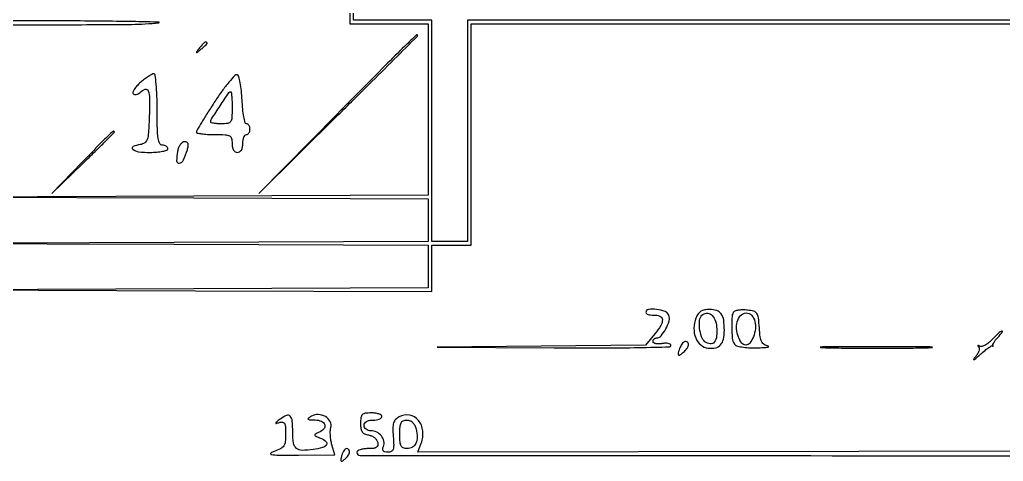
# Model space of a CAD drawing. Extents: x 121 to 921, y 24 to 639.
# Drawn here: x 405.5 to 681.2, y 24.4 to 148.2 of the extents above; entities that cross this region are included whole.
import ezdxf

# ---------------------------------------------------------------- set-up
doc = ezdxf.new("R2010")
doc.units = 0

msp = doc.modelspace()

# ---------------------------------------------------------------- linework, layer by layer
for points in [[(702.42729, 27.244746), (517.045507, 26.989492), (517.998002, 29.494746, 0.117192), (518.451239, 32.96148, 0.148619), (517.204465, 35.923607, 0.176906), (514.721587, 37.368817, 0.168657), (511.833659, 36.910977, 0.079845), (510.827364, 36.144796, 0.116945), (510.269107, 35.187317, 0.075311), (510.063004, 33.77284, 0.018432), (510.163307, 31.414563, -0.012845), (510.294593, 28.971109, -0.089788), (510.115501, 27.794935, -0.20198), (509.596173, 27.213223, -0.111306), (508.650217, 27, -0.055504), (507.830894, 27.091233, -0.176222), (507.374104, 27.384442, -0.190592), (507.233186, 27.884622, -0.066186), (507.410264, 28.626748, 0.141726), (507.538594, 30.135874, 0.121273), (506.859649, 31.585139, 0.11287), (505.533731, 32.628133, 0.110886), (503.877555, 33, -0.078397), (503.16032, 33.113153, -0.090529), (502.551532, 33.440625, -0.100781), (502.144537, 33.92793, -0.124374), (502, 34.5, -0.140575), (502.177821, 35.11998, -0.118484), (502.666667, 35.6, -0.088208), (503.456621, 35.90137, -0.04716), (504.5, 36, 0.038131), (505.457356, 36.073116, 0.057076), (506.265625, 36.29375, 0.074992), (506.817169, 36.617064, 0.226478), (507, 37, 0.254951), (506.790443, 37.384262, 0.06271), (506.11875, 37.70625, 0.048861), (505.149251, 37.927234, 0.031626), (504, 38, 0.030584), (502.320303, 37.897159, 0.164298), (501.505933, 37.505796, 0.168359), (501.106524, 36.706752, 0.032498), (501, 35.069551, 0.03667), (501.107866, 33.600774, 0.114699), (501.46834, 32.685042, 0.14057), (502.145071, 32.128703, 0.066861), (503.239784, 31.819551, -0.069036), (504.120946, 31.566582, -0.065066), (504.919609, 31.079806, -0.069535), (505.518456, 30.442931, -0.107272), (505.813108, 29.75, -0.098641), (505.806065, 28.90243, -0.20204), (505.435641, 28.365222, -0.117517), (504.606553, 28.077105, -0.025129), (503.073324, 28, 0.030856), (501.895935, 27.927273, 0.047835), (500.902789, 27.70625, 0.061061), (500.213111, 27.384468, 0.258614), (500, 27, 0.414012), (500.883774, 26.115619, 0.000011), (693.398486, 25.987309, 0.000012), (885.762253, 25.867917, 0.260085)], [(887.174201, 27.058284, 0.000019), (833.217006, 27.204707, 0.000634)], [(340.253183, 146.795954, 0.000034), (377.693242, 146.941964, 0.413068)]]:
    msp.add_lwpolyline(points, format="xyb")
for points in [[(498.229868, 169.75), (498, 147), (509, 147), (520, 147), (520, 123.00719), (520, 99.014379), (454.25, 98.749876), (388.5, 98.485372), (454.25, 98.242686), (520, 98), (520, 92.006663), (520, 86.013326), (448.75, 85.749894), (377.5, 85.486462), (448.75, 85.243231), (520, 85), (520, 79.00719), (520, 73.014379), (454.25, 72.749876), (388.5, 72.485372), (454.75, 72.242686), (521, 72), (521, 78.5), (521, 85), (526.5, 85), (532, 85), (532, 116), (532, 147), (711.495767, 147)], [(732, 148), (631.5, 148), (531, 148), (531, 117), (531, 86), (526, 86), (521, 86), (521, 117), (521, 148), (510.019132, 148), (499.038263, 148), (498.749, 170.25)]]:
    msp.add_lwpolyline(points)
for points in [[(388.999215, 147.25, 0.414716), (389.521976, 146.727041, 0.000222), (414.382725, 146.754671, 0.001699), (436.822002, 146.865822, 0.02643), (444.5, 147.336296, 0.932181), (444.493739, 147.478906, 0.001778), (438.026562, 147.625996, 0.002273), (429.267465, 147.754226, 0.001155), (418.25, 147.839963, 0.002403), (407.034062, 147.847432, 0.004007), (397.591957, 147.732677, 0.000646), (389.297332, 147.554659, 0.407261)], [(494.491476, 121.75), (472.5, 99.5), (494.75, 121.491476, 0.000551), (503.281302, 129.942243, 0.00091), (510.464063, 137.098898, 0.000047), (516.925487, 143.561538, 0.198863), (517, 143.741476, 0.658205), (516.657908, 143.88876, 0.004022), (513.408586, 140.764774, 0.003992), (507.910502, 135.30651, 0.000373)], [(455.872445, 140.25, 0.001576), (454.99236, 139.120493, 0.377591), (455, 139, 0.377591), (455.120493, 138.99236, 0.001576), (456.25, 139.872445, 0.012436), (456.920402, 140.425681, 0.017649), (457.485937, 140.952641, 0.013803), (457.91885, 141.410139, 0.184603), (458, 141.622445, 0.307699), (457.806605, 141.90695, 0.241985), (457.426111, 141.869516, 0.065617), (456.76332, 141.306759, 0.017685)], [(439.305764, 130.585072, 0.02772), (438.286042, 129.603965, 0.044921), (437.549401, 128.653809, 0.057686), (437.16253, 127.861964, 0.288497), (437.266667, 127.401738, 0.152126), (437.650183, 127.199831, 0.098394), (438.155729, 127.206656, 0.081173), (438.707038, 127.421535, 0.063023), (439.216667, 127.816667, -0.116093), (440.614971, 128.682166, -0.399452), (441.49397, 128.271598, -0.093516), (441.883656, 126.21508, -0.009612), (441.792064, 121.25, -0.006087), (441.558263, 116.5631, -0.060865), (441.200521, 114.636536, -0.164601), (440.496699, 113.674169, -0.118547), (439.25, 113.180449, 0.067951), (437.255759, 112.61396, 0.565525), (437.158541, 111.8643, 0.140035), (438.80868, 111.181891, 0.028475), (442, 111, 0.01883), (443.916554, 111.072205, 0.03053), (445.53125, 111.29375, 0.031449), (446.719449, 111.610183, 0.322437), (447, 112, 0.148195), (446.884432, 112.381354, 0.098894), (446.559375, 112.70625, 0.082425), (446.073457, 112.925306, 0.064853), (445.5, 113, -0.286822), (444.73421, 113.47867, -0.076301), (444.2875, 114.916667, -0.032071), (444.055242, 117.649956, -0.005163), (444, 123, 0.008583), (443.933289, 126.886021, 0.014955), (443.726394, 130.102358, 0.008892), (443.438476, 132.663968, 0.376713), (443.055764, 133, 0.125961), (442.531576, 132.865817, 0.017734), (441.564704, 132.290615, 0.019305), (440.449232, 131.509766, 0.015334)], [(460.148326, 125.225928, 0.003779), (458.175273, 122.170516, 0.00575), (456.512321, 119.484332, 0.002355), (455.130271, 117.168849, 0.134148), (455, 116.692036, 0.355331), (455.222078, 116.418997, 0.016902), (456.46875, 116.203286, 0.021388), (458.083087, 116.049845, 0.012999), (460, 116, -0.010324), (463.03969, 115.93723, -0.105983), (464.25, 115.625, -0.217022), (464.819917, 114.919849, -0.063163), (465, 113.5, 0.04716), (465.09863, 112.456621, 0.088208), (465.4, 111.666667, 0.118484), (465.88002, 111.177821, 0.140575), (466.5, 111, 0.140575), (467.11998, 111.177821, 0.118484), (467.6, 111.666667, 0.088208), (467.90137, 112.456621, 0.04716), (468, 113.5, -0.038131), (468.073116, 114.457356, -0.057076), (468.29375, 115.265625, -0.074992), (468.617064, 115.817169, -0.226478), (469, 116, 0.148195), (469.381354, 116.115568, 0.098894), (469.70625, 116.440625, 0.082425), (469.925306, 116.926543, 0.064853), (470, 117.5, 0.061752), (469.928891, 118.073566, 0.080151), (469.719671, 118.559375, 0.097773), (469.40965, 118.884551, 0.154801), (469.04569, 119, -0.341293), (468.656102, 119.300986, -0.017492), (468.284849, 120.959401, -0.021834), (467.977843, 123.113199, -0.013408), (467.79569, 125.670303, 0.014895), (467.602356, 128.275025, 0.023062), (467.265382, 130.504755, 0.019981), (466.849607, 132.233193, 0.24896), (466.398326, 132.704194, 0.294461), (465.757705, 132.537913, 0.011985), (464.107948, 130.657434, 0.017619), (462.201236, 128.205381, 0.011189)], [(465, 123.5, -0.012152), (464.931492, 120.681601, -0.135673), (464.583333, 119.625, -0.212646), (463.801169, 119.130535, -0.036189), (462, 119, -0.016346), (460.849967, 119.037607, -0.026685), (459.88125, 119.153173, -0.025047), (459.155, 119.317237, -0.336541), (459, 119.52144, -0.144412), (459.252157, 120.376284, -0.003182), (461.641897, 124.023446, -0.002184), (464.12992, 127.733127, -0.248867), (464.632886, 128, -0.383308), (464.779962, 127.867831, -0.006315), (464.89216, 126.678125, -0.012701), (464.973598, 125.225421, -0.00765)], [(422.977922, 108.25), (414.5, 99.5), (423.25, 107.977922, 0.001502), (426.604694, 111.247893, 0.002446), (429.429688, 114.045378, 0.000336), (431.923259, 116.5423, 0.198563), (432, 116.727922, 0.623476), (431.69344, 116.878203, 0.023779), (430.441727, 115.809342, 0.01056), (428.139089, 113.552145, 0.001159)], [(449.704882, 111.25, 0.047753), (449.454884, 108.608283, 0.467597), (450.208151, 107.980309, 0.244071), (451.360615, 108.872212, 0.035009), (452.454993, 111.75, 0.033117), (452.698974, 112.805342, 0.123401), (452.641826, 113.479424, 0.201727), (452.302155, 113.86032, 0.111569), (451.683965, 114, 0.165709), (451.089793, 113.797521, 0.072659), (450.50415, 113.192188, 0.060438), (450.014344, 112.302116, 0.048176)], [(581, 66.170599, 0.237797), (581.157175, 65.858804, 0.075428), (581.631207, 65.608159, 0.056502), (582.325789, 65.450698, 0.036762), (583.148791, 65.420599, -0.10497), (584.901869, 65.115629, -0.290141), (585.602751, 64.143387, -0.156009), (585.184118, 62.501752, -0.035088), (583.465084, 60.140874), (580.847428, 57.029967), (551.673714, 56.749283), (522.5, 56.468599), (555.25, 56.2343, 0.002263), (568.687656, 56.198987, 0.004864), (579.044596, 56.319408, 0.00111), (587.597822, 56.52109, 0.406678), (588, 56.933779, 0.268565), (587.812999, 57.256817, 0.08305), (587.265625, 57.460093, 0.057808), (586.458009, 57.520271, 0.034582), (585.5, 57.414222, -0.037893), (584.542168, 57.3146, -0.062736), (583.734375, 57.393548, -0.090725), (583.190545, 57.625842, -0.251659), (583, 57.980443, -0.094761), (583.074424, 58.369611, -0.096837), (583.286978, 58.700505, -0.098885), (583.604167, 58.922009, -0.103487), (583.976947, 59, 0.219964), (585.227782, 59.578257, 0.0523), (586.557642, 61.521163, 0.052389), (587.479816, 63.757977, 0.164656), (587.415697, 65.359095, 0.216119), (586.350935, 66.409684, 0.056858), (583.966602, 66.991688, 0.064003), (581.71687, 66.987162, 0.376675)], [(595.03624, 64.595319, 0.083768), (594.463961, 61.715646, 0.104063), (594.94738, 59.033953, 0.121887), (596.37349, 57.071032, 0.146948), (598.457556, 56.169924, 0.079998), (600.511742, 56.259049, 0.159278), (601.910226, 57.05776, 0.133694), (602.719136, 58.649562, 0.049694), (602.984687, 61.168213, 0.036185), (602.795461, 64.005238, 0.119491), (602.110898, 65.735245, 0.159416), (600.845992, 66.676975, 0.081128), (598.86826, 67, 0.045357), (597.434887, 66.869705, 0.095062), (596.395722, 66.465626, 0.102743), (595.630233, 65.730485, 0.059452)], [(605.71406, 66.380727, 0.178946), (605.141732, 65.136913, 0.021373), (605.035875, 62.058227, 0.024181), (605.211613, 58.963369, 0.115818), (605.79002, 57.305515, 0.176456), (606.422379, 56.819595, 0.034207), (607.845632, 56.475093, 0.030339), (609.743364, 56.268495, 0.017884), (612.024707, 56.24108, 0.006958), (614.000516, 56.31553, 0.025494), (615.246038, 56.443713, 0.312307), (615.406103, 56.595527, 0.42494), (615.30223, 56.748271, -0.091206), (614.158849, 57.168043, -0.145639), (613.456326, 57.925499, -0.082614), (613.048166, 59.275069, -0.016113), (612.80223, 61.812707, 0.013794), (612.539432, 64.661924, 0.118178), (612.097745, 65.854043, 0.180634), (611.239398, 66.471102, 0.042083), (609.46406, 66.797393, 0.023563), (608.249413, 66.85882, 0.028525), (607.110172, 66.797672, 0.029193), (606.179428, 66.638837, 0.140413)], [(600.822842, 62.114653, -0.047955), (600.822051, 59.470715, -0.144184), (600.155317, 57.813611, -0.261874), (598.995387, 57.337323, -0.143499), (597.542382, 57.964826, -0.13791), (596.575187, 59.366563, -0.054242), (596.055047, 61.676149, -0.05435), (596.044536, 63.989913, -0.172004), (596.701236, 65.367903, -0.176697), (597.968118, 65.957554, -0.190771), (599.268783, 65.567748, -0.129524), (600.314908, 64.177235, -0.07309)], [(611.565979, 63.593141, -0.092854), (611.687723, 61.590841, -0.061754), (611.122059, 59.35502, -0.067086), (610.135465, 57.570862, -0.237231), (609, 57, -0.234463), (607.872347, 57.559547, -0.073308), (606.935772, 59.260859, -0.065168), (606.43199, 61.444677, -0.085829), (606.584206, 63.479481, -0.121111), (607.547371, 65.298561, -0.207917), (609.078642, 66.006039, -0.214215), (610.60484, 65.362137, -0.126569)], [(678.028954, 58.53082, -0.034333), (677.059847, 57.631673, -0.046618), (676.066196, 56.971879, -0.055247), (675.189236, 56.618952, -0.200161), (674.60464, 56.691146, 0.018908), (674.207312, 56.898081, 0.244128), (674.045441, 56.892164, 0.444455), (674.02043, 56.779738, 0.029806), (674.252182, 56.491477, -0.202086), (674.416322, 56.02441, -0.066422), (674.273299, 55.294535, -0.053632), (673.877372, 54.438735, -0.038744), (673.267815, 53.581152, 0.033093), (672.855008, 53.014043, 0.765001), (672.938401, 52.923263, 0.0579), (673.476566, 53.286684, 0.006505), (674.584965, 54.264001, -0.011022), (675.786528, 55.304325, -0.017299), (676.868149, 56.138526, -0.011637), (677.77867, 56.760237, -0.289111), (678.069333, 56.764001, 0.041054), (678.220683, 56.687526, 0.282258), (678.299413, 56.700587, 0.313281), (678.317984, 56.773621, 0.045972), (678.247818, 56.918848, -0.255666), (678.237028, 57.179702, -0.024737), (678.556508, 57.752561, -0.026596), (679.036159, 58.436829, -0.017754), (679.652806, 59.168848, 0.019723), (680.950913, 60.722197, 0.760938), (680.779025, 60.951027, 0.098319), (679.79823, 60.32183, 0.012553)], [(590.606989, 56.418213, 0.011554), (590.028392, 54.799553, 0.224183), (590.090894, 54.285016, 0.425932), (590.45477, 54.20992, 0.022736), (591.5, 55, 0.05453), (592.489188, 56.02193, 0.115644), (592.945598, 57.017369, 0.232619), (592.766045, 57.699252, 0.217383), (592.106989, 58, 0.144282), (591.720929, 57.886229, 0.059761), (591.297997, 57.53535, 0.052351), (590.905323, 57.023355, 0.045844)], [(631.810502, 56.251913, 0.003348), (638.282177, 56.156176, 0.002032), (645.938584, 56.125312, 0.002036), (653.536007, 56.156491, 0.003589), (659.810502, 56.252829, 0.027148), (661.259529, 56.364351, 0.926477), (661.25371, 56.470423, 0.004458), (655.545656, 56.542192, 0.000922), (645.5, 56.560392, 0.000906), (635.463481, 56.541874, 0.004718), (629.92871, 56.469399, 0.94178), (629.924768, 56.364107, 0.018971)], [(478.488972, 36.276792, 0.004482), (477.403438, 35.417383, 0.162383), (477.233637, 35.152599, 0.580326), (477.344274, 35.045873, 0.011915), (478.25, 35.334083, -0.099511), (479.144667, 35.454269, -0.257539), (479.675022, 35.115109, -0.11045), (479.940218, 34.184844, -0.014426), (480, 32.113276, -0.025442), (479.888034, 29.914311, -0.121705), (479.467552, 28.740456, -0.134), (478.570756, 27.956762, -0.033426), (476.75, 27.219042, 0.101416), (475.870649, 26.715243, 0.638103), (475.977075, 26.355385, 0.03541), (478.017785, 26.198915, 0.002593), (483.645361, 26.195838), (493.790722, 26.242912), (492.977623, 29.078024, -0.030082), (492.703883, 30.307045, -0.02407), (492.553766, 31.655429, -0.024677), (492.536818, 32.92009, -0.055014), (492.676503, 33.870948, 0.187095), (492.479647, 35.588223, 0.139588), (491.152046, 36.981036, 0.125344), (489.162726, 37.558662, 0.141112), (487.23675, 37.072684, 0.019475), (486.338742, 36.501529, 0.463666), (486.313155, 36.238692, 0.192076), (486.689544, 36.070612, 0.007351), (488.25, 36.030409, -0.093773), (490.070761, 35.665003, -0.231299), (490.957151, 34.676791, -0.262756), (490.667726, 33.480454, -0.10931), (489.25, 32.506829, 0.023772), (488.307722, 32.072904, 0.373845), (488.187489, 31.768517, 0.208483), (488.480591, 31.454147, 0.010415), (489.814245, 30.908299, -0.080336), (491.319531, 30.030394, -0.381634), (491.459346, 29.125728, -0.18162), (490.34303, 28.302087, -0.032339), (487.76224, 27.747472, -0.034178), (484.641183, 27.501347, -0.178089), (483.04201, 28.070842, -0.184145), (482.223614, 29.527138, -0.036961), (482, 32.547972, 0.02079), (481.865707, 35.776263, 0.169644), (481.273571, 37.104941, 0.317595), (480.232613, 37.316421, 0.061599)], [(516.588795, 33.502236, -0.054629), (516.903662, 31.214174, -0.116192), (516.544238, 29.47454, -0.156769), (515.549944, 28.398847, -0.129134), (514.031385, 28, -0.091489), (512.987584, 28.192604, -0.186093), (512.376962, 28.742275, -0.10054), (512.074776, 29.836287, -0.017274), (512, 32, -0.01746), (512.074852, 34.142849, -0.097809), (512.373809, 35.245191, -0.182901), (512.972788, 35.802262, -0.097144), (513.980948, 36, -0.093598), (514.865655, 35.832923, -0.097946), (515.612597, 35.355661, -0.085772), (516.192717, 34.569679, -0.054755)], [(495.695306, 25.942849, 0.01302), (495.435981, 24.834001, 0.253319), (495.534116, 24.50812, 0.363425), (495.817896, 24.483961, 0.020124), (496.578674, 25.065294, 0.057778), (497.52057, 26.051057, 0.11701), (497.950024, 27.027751, 0.227657), (497.765587, 27.703661, 0.217518), (497.116631, 28, 0.18499), (496.739542, 27.855541, 0.058693), (496.334727, 27.395712, 0.049464), (495.966194, 26.730253, 0.037801)]]:
    msp.add_lwpolyline(points, format="xyb", close=True)

doc.saveas('drawing.dxf')
